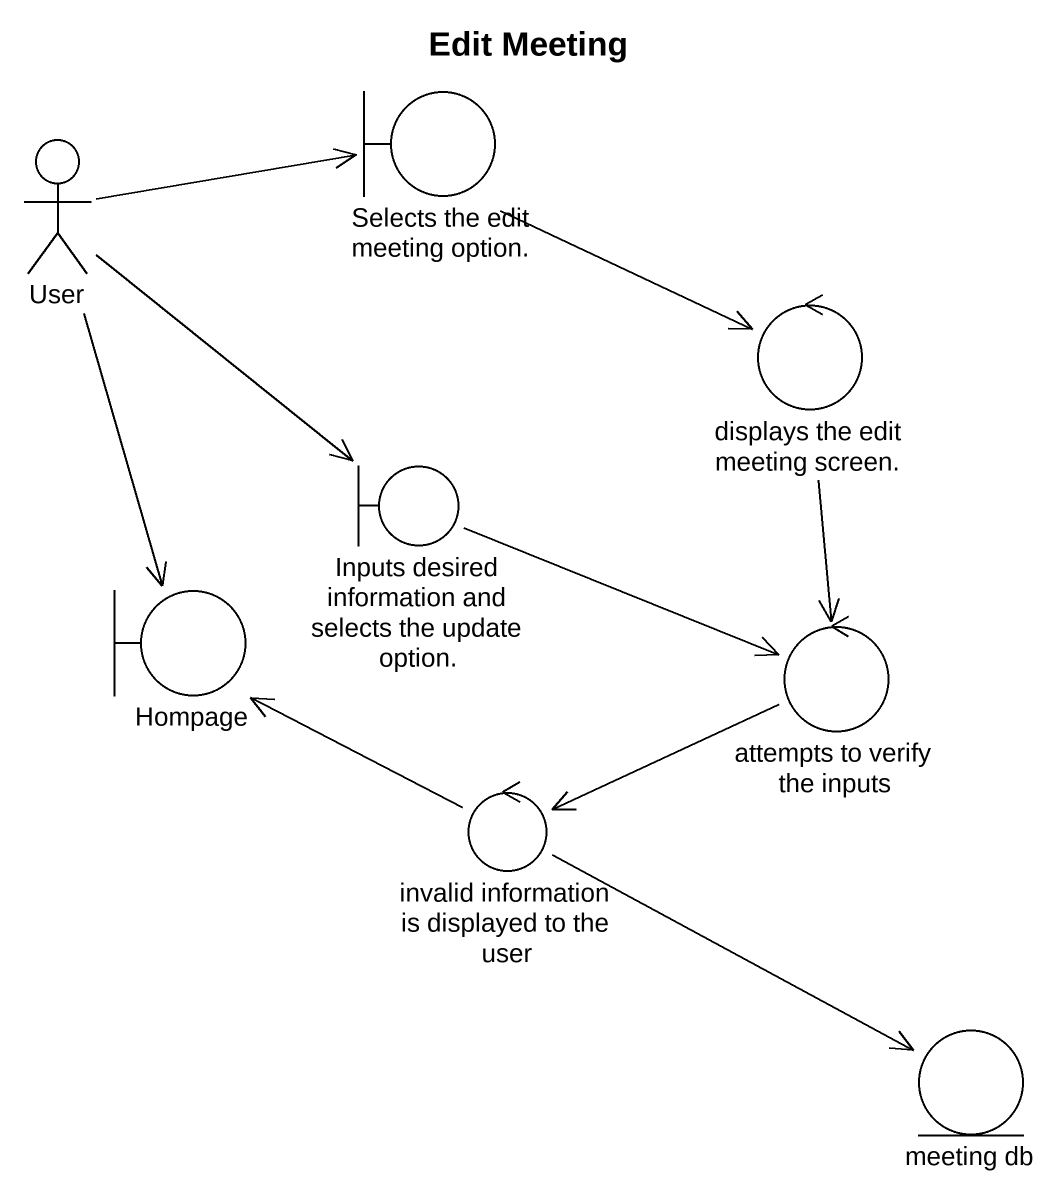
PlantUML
@startuml
title Edit Meeting
actor User
boundary "Selects the edit meeting option." as Selects_the_edit_meeting
control "displays the edit meeting screen." as displays_the_edit_meeting
boundary "Inputs desired information and selects the update option." as Inputs_desired_information
boundary Hompage
control "attempts to verify the inputs" as attempts_to_verify_the
control "invalid information is displayed to the user" as invalid_information_is
entity "meeting db" as meeting_db
User -right-> Selects_the_edit_meeting
User --> Inputs_desired_information
User --> Hompage
Selects_the_edit_meeting -right-> displays_the_edit_meeting
displays_the_edit_meeting --> attempts_to_verify_the
Inputs_desired_information -right-> attempts_to_verify_the
attempts_to_verify_the -left-> invalid_information_is
invalid_information_is -up-> Hompage
invalid_information_is -right-> meeting_db
@enduml
